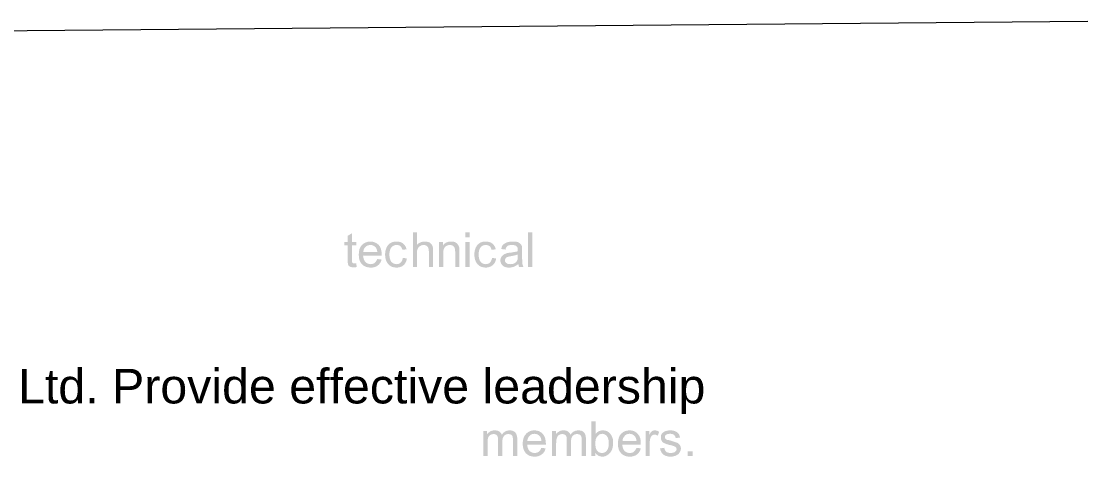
# Model space of a CAD drawing. Header units: millimetres. Extents: x 25 to 207, y 36 to 227.
# Drawn here: x 145.3 to 207, y 134.3 to 159.5 of the extents above; entities that cross this region are included whole.
import ezdxf

# ---------------------------------------------------------------- set-up
doc = ezdxf.new("R2010")
doc.units = ezdxf.units.MM
doc.header["$MEASUREMENT"] = 0
doc.layers.get('0').update_dxf_attribs({"linetype": 'CONTINUOUS'})
doc.styles.add('Arial$001', font='arial.ttf', dxfattribs={"height": 2.376})

msp = doc.modelspace()

# ---------------------------------------------------------------- hatches: boundary and pattern name
at = {"true_color": 0x000007}
h = msp.add_hatch(color=0, dxfattribs=at)
edge = h.paths.add_edge_path()
edge.add_line((164.644, 145.46), (164.677, 145.245))
edge.add_spline(control_points=[(164.677, 145.245), (164.611, 145.228), (164.545, 145.228), (164.495, 145.228), (164.495, 145.228), (164.396, 145.228), (164.33, 145.245), (164.28, 145.262), (164.28, 145.262), (164.23, 145.295), (164.197, 145.328), (164.181, 145.377), (164.181, 145.377), (164.164, 145.427), (164.148, 145.526), (164.148, 145.675)], knot_values=[0, 0, 0, 0, 0.0625, 0.0625, 0.0625, 0.0625, 0.125, 0.125, 0.125, 0.125, 0.1875, 0.1875, 0.1875, 0.1875, 1, 1, 1, 1], degree=3, periodic=0)
edge.add_line((164.148, 145.675), (164.148, 146.503))
edge.add_line((164.148, 146.503), (163.965, 146.503))
edge.add_line((163.965, 146.503), (163.965, 146.702))
edge.add_line((163.965, 146.702), (164.148, 146.702))
edge.add_line((164.148, 146.702), (164.148, 147.049))
edge.add_line((164.148, 147.049), (164.396, 147.198))
edge.add_line((164.396, 147.198), (164.396, 146.702))
edge.add_line((164.396, 146.702), (164.644, 146.702))
edge.add_line((164.644, 146.702), (164.644, 146.503))
edge.add_line((164.644, 146.503), (164.396, 146.503))
edge.add_line((164.396, 146.503), (164.396, 145.659))
edge.add_spline(control_points=[(164.396, 145.659), (164.396, 145.576), (164.396, 145.543), (164.412, 145.526), (164.412, 145.526), (164.412, 145.493), (164.429, 145.477), (164.445, 145.477), (164.445, 145.477), (164.462, 145.46), (164.495, 145.46), (164.528, 145.46), (164.528, 145.46), (164.561, 145.46), (164.594, 145.46), (164.644, 145.46)], knot_values=[0, 0, 0, 0, 0.0625, 0.0625, 0.0625, 0.0625, 0.125, 0.125, 0.125, 0.125, 0.1875, 0.1875, 0.1875, 0.1875, 1, 1, 1, 1], degree=3, periodic=0)
edge = h.paths.add_edge_path()
edge.add_line((165.869, 145.708), (166.117, 145.675))
edge.add_spline(control_points=[(166.117, 145.675), (166.068, 145.526), (166.001, 145.41), (165.885, 145.328), (165.885, 145.328), (165.786, 145.245), (165.654, 145.212), (165.472, 145.212), (165.472, 145.212), (165.273, 145.212), (165.091, 145.278), (164.975, 145.41), (164.975, 145.41), (164.843, 145.543), (164.793, 145.725), (164.793, 145.957), (164.793, 145.957), (164.793, 146.205), (164.843, 146.387), (164.975, 146.519), (164.975, 146.519), (165.108, 146.652), (165.256, 146.718), (165.472, 146.718), (165.472, 146.718), (165.654, 146.718), (165.819, 146.652), (165.935, 146.536), (165.935, 146.536), (166.068, 146.404), (166.117, 146.205), (166.117, 145.973), (166.117, 145.973), (166.117, 145.957), (166.117, 145.94), (166.117, 145.907)], knot_values=[0, 0, 0, 0, 0.027778, 0.027778, 0.027778, 0.027778, 0.055556, 0.055556, 0.055556, 0.055556, 0.083333, 0.083333, 0.083333, 0.083333, 0.111111, 0.111111, 0.111111, 0.111111, 0.138889, 0.138889, 0.138889, 0.138889, 0.166667, 0.166667, 0.166667, 0.166667, 0.194444, 0.194444, 0.194444, 0.194444, 0.222222, 0.222222, 0.222222, 0.222222, 1, 1, 1, 1], degree=3, periodic=0)
edge.add_line((166.117, 145.907), (165.041, 145.907))
edge.add_spline(control_points=[(165.041, 145.907), (165.058, 145.742), (165.091, 145.626), (165.174, 145.543), (165.174, 145.543), (165.256, 145.46), (165.356, 145.41), (165.472, 145.41), (165.472, 145.41), (165.571, 145.41), (165.654, 145.444), (165.703, 145.477), (165.703, 145.477), (165.77, 145.526), (165.819, 145.609), (165.869, 145.708)], knot_values=[0, 0, 0, 0, 0.0625, 0.0625, 0.0625, 0.0625, 0.125, 0.125, 0.125, 0.125, 0.1875, 0.1875, 0.1875, 0.1875, 1, 1, 1, 1], degree=3, periodic=0)
edge = h.paths.add_edge_path()
edge.add_line((165.058, 146.106), (165.869, 146.106))
edge.add_spline(control_points=[(165.869, 146.106), (165.852, 146.222), (165.819, 146.321), (165.77, 146.387), (165.77, 146.387), (165.687, 146.47), (165.588, 146.519), (165.472, 146.519), (165.472, 146.519), (165.356, 146.519), (165.256, 146.486), (165.174, 146.404), (165.174, 146.404), (165.108, 146.337), (165.058, 146.238), (165.058, 146.106)], knot_values=[0, 0, 0, 0, 0.0625, 0.0625, 0.0625, 0.0625, 0.125, 0.125, 0.125, 0.125, 0.1875, 0.1875, 0.1875, 0.1875, 1, 1, 1, 1], degree=3, periodic=0)
edge = h.paths.add_edge_path()
edge.add_line((167.342, 145.775), (167.574, 145.742))
edge.add_spline(control_points=[(167.574, 145.742), (167.557, 145.576), (167.491, 145.444), (167.375, 145.344), (167.375, 145.344), (167.276, 145.262), (167.143, 145.212), (166.978, 145.212), (166.978, 145.212), (166.779, 145.212), (166.614, 145.278), (166.498, 145.41), (166.498, 145.41), (166.382, 145.543), (166.316, 145.725), (166.316, 145.957), (166.316, 145.957), (166.316, 146.122), (166.349, 146.255), (166.399, 146.371), (166.399, 146.371), (166.448, 146.486), (166.531, 146.586), (166.63, 146.635), (166.63, 146.635), (166.746, 146.702), (166.862, 146.718), (166.978, 146.718), (166.978, 146.718), (167.143, 146.718), (167.259, 146.685), (167.359, 146.602), (167.359, 146.602), (167.458, 146.519), (167.524, 146.42), (167.557, 146.271)], knot_values=[0, 0, 0, 0, 0.027778, 0.027778, 0.027778, 0.027778, 0.055556, 0.055556, 0.055556, 0.055556, 0.083333, 0.083333, 0.083333, 0.083333, 0.111111, 0.111111, 0.111111, 0.111111, 0.138889, 0.138889, 0.138889, 0.138889, 0.166667, 0.166667, 0.166667, 0.166667, 0.194444, 0.194444, 0.194444, 0.194444, 0.222222, 0.222222, 0.222222, 0.222222, 1, 1, 1, 1], degree=3, periodic=0)
edge.add_line((167.557, 146.271), (167.326, 146.238))
edge.add_spline(control_points=[(167.326, 146.238), (167.292, 146.321), (167.259, 146.404), (167.193, 146.453), (167.193, 146.453), (167.143, 146.503), (167.077, 146.519), (166.994, 146.519), (166.994, 146.519), (166.862, 146.519), (166.763, 146.486), (166.68, 146.387), (166.68, 146.387), (166.614, 146.304), (166.564, 146.155), (166.564, 145.973), (166.564, 145.973), (166.564, 145.775), (166.614, 145.626), (166.68, 145.543), (166.68, 145.543), (166.763, 145.46), (166.862, 145.41), (166.978, 145.41), (166.978, 145.41), (167.077, 145.41), (167.143, 145.444), (167.21, 145.493), (167.21, 145.493), (167.276, 145.559), (167.326, 145.659), (167.342, 145.775)], knot_values=[0, 0, 0, 0, 0.03125, 0.03125, 0.03125, 0.03125, 0.0625, 0.0625, 0.0625, 0.0625, 0.09375, 0.09375, 0.09375, 0.09375, 0.125, 0.125, 0.125, 0.125, 0.15625, 0.15625, 0.15625, 0.15625, 0.1875, 0.1875, 0.1875, 0.1875, 0.21875, 0.21875, 0.21875, 0.21875, 1, 1, 1, 1], degree=3, periodic=0)
edge = h.paths.add_edge_path()
edge.add_line((167.921, 145.245), (167.921, 147.248))
edge.add_line((167.921, 147.248), (168.153, 147.248))
edge.add_line((168.153, 147.248), (168.153, 146.519))
edge.add_spline(control_points=[(168.153, 146.519), (168.269, 146.652), (168.418, 146.718), (168.6, 146.718), (168.6, 146.718), (168.699, 146.718), (168.799, 146.702), (168.881, 146.668), (168.881, 146.668), (168.948, 146.619), (169.014, 146.569), (169.047, 146.486), (169.047, 146.486), (169.08, 146.42), (169.097, 146.304), (169.097, 146.155)], knot_values=[0, 0, 0, 0, 0.0625, 0.0625, 0.0625, 0.0625, 0.125, 0.125, 0.125, 0.125, 0.1875, 0.1875, 0.1875, 0.1875, 1, 1, 1, 1], degree=3, periodic=0)
edge.add_line((169.097, 146.155), (169.097, 145.245))
edge.add_line((169.097, 145.245), (168.848, 145.245))
edge.add_line((168.848, 145.245), (168.848, 146.155))
edge.add_spline(control_points=[(168.848, 146.155), (168.848, 146.288), (168.815, 146.371), (168.766, 146.437), (168.766, 146.437), (168.716, 146.486), (168.633, 146.519), (168.55, 146.519), (168.55, 146.519), (168.468, 146.519), (168.401, 146.503), (168.335, 146.453), (168.335, 146.453), (168.269, 146.42), (168.236, 146.371), (168.203, 146.304), (168.203, 146.304), (168.17, 146.238), (168.153, 146.155), (168.153, 146.039)], knot_values=[0, 0, 0, 0, 0.05, 0.05, 0.05, 0.05, 0.1, 0.1, 0.1, 0.1, 0.15, 0.15, 0.15, 0.15, 0.2, 0.2, 0.2, 0.2, 1, 1, 1, 1], degree=3, periodic=0)
edge.add_line((168.153, 146.039), (168.153, 145.245))
edge.add_line((168.153, 145.245), (167.921, 145.245))
edge = h.paths.add_edge_path()
edge.add_line((169.444, 145.245), (169.444, 146.702))
edge.add_line((169.444, 146.702), (169.659, 146.702))
edge.add_line((169.659, 146.702), (169.659, 146.486))
edge.add_spline(control_points=[(169.659, 146.486), (169.759, 146.652), (169.924, 146.718), (170.123, 146.718), (170.123, 146.718), (170.206, 146.718), (170.288, 146.718), (170.355, 146.685), (170.355, 146.685), (170.437, 146.652), (170.487, 146.602), (170.52, 146.553), (170.52, 146.553), (170.57, 146.503), (170.586, 146.437), (170.603, 146.371), (170.603, 146.371), (170.619, 146.321), (170.619, 146.255), (170.619, 146.139)], knot_values=[0, 0, 0, 0, 0.05, 0.05, 0.05, 0.05, 0.1, 0.1, 0.1, 0.1, 0.15, 0.15, 0.15, 0.15, 0.2, 0.2, 0.2, 0.2, 1, 1, 1, 1], degree=3, periodic=0)
edge.add_line((170.619, 146.139), (170.619, 145.245))
edge.add_line((170.619, 145.245), (170.371, 145.245))
edge.add_line((170.371, 145.245), (170.371, 146.122))
edge.add_spline(control_points=[(170.371, 146.122), (170.371, 146.222), (170.355, 146.304), (170.338, 146.354), (170.338, 146.354), (170.321, 146.404), (170.288, 146.437), (170.239, 146.47), (170.239, 146.47), (170.189, 146.503), (170.139, 146.519), (170.073, 146.519), (170.073, 146.519), (169.957, 146.519), (169.875, 146.486), (169.792, 146.42), (169.792, 146.42), (169.726, 146.354), (169.676, 146.222), (169.676, 146.039)], knot_values=[0, 0, 0, 0, 0.05, 0.05, 0.05, 0.05, 0.1, 0.1, 0.1, 0.1, 0.15, 0.15, 0.15, 0.15, 0.2, 0.2, 0.2, 0.2, 1, 1, 1, 1], degree=3, periodic=0)
edge.add_line((169.676, 146.039), (169.676, 145.245))
edge.add_line((169.676, 145.245), (169.444, 145.245))
h.paths.add_polyline_path([(170.967, 146.966), (170.967, 147.248), (171.215, 147.248), (171.215, 146.966)])
h.paths.add_polyline_path([(170.967, 145.245), (170.967, 146.702), (171.215, 146.702), (171.215, 145.245)])
edge = h.paths.add_edge_path()
edge.add_line((172.506, 145.775), (172.738, 145.742))
edge.add_spline(control_points=[(172.738, 145.742), (172.722, 145.576), (172.655, 145.444), (172.539, 145.344), (172.539, 145.344), (172.424, 145.262), (172.291, 145.212), (172.142, 145.212), (172.142, 145.212), (171.944, 145.212), (171.778, 145.278), (171.662, 145.41), (171.662, 145.41), (171.546, 145.543), (171.48, 145.725), (171.48, 145.957), (171.48, 145.957), (171.48, 146.122), (171.513, 146.255), (171.563, 146.371), (171.563, 146.371), (171.613, 146.486), (171.695, 146.586), (171.795, 146.635), (171.795, 146.635), (171.894, 146.702), (172.01, 146.718), (172.142, 146.718), (172.142, 146.718), (172.291, 146.718), (172.424, 146.685), (172.523, 146.602), (172.523, 146.602), (172.622, 146.519), (172.688, 146.42), (172.722, 146.271)], knot_values=[0, 0, 0, 0, 0.027778, 0.027778, 0.027778, 0.027778, 0.055556, 0.055556, 0.055556, 0.055556, 0.083333, 0.083333, 0.083333, 0.083333, 0.111111, 0.111111, 0.111111, 0.111111, 0.138889, 0.138889, 0.138889, 0.138889, 0.166667, 0.166667, 0.166667, 0.166667, 0.194444, 0.194444, 0.194444, 0.194444, 0.222222, 0.222222, 0.222222, 0.222222, 1, 1, 1, 1], degree=3, periodic=0)
edge.add_line((172.722, 146.271), (172.473, 146.238))
edge.add_spline(control_points=[(172.473, 146.238), (172.457, 146.321), (172.424, 146.404), (172.357, 146.453), (172.357, 146.453), (172.308, 146.503), (172.225, 146.519), (172.159, 146.519), (172.159, 146.519), (172.026, 146.519), (171.927, 146.486), (171.844, 146.387), (171.844, 146.387), (171.778, 146.304), (171.728, 146.155), (171.728, 145.973), (171.728, 145.973), (171.728, 145.775), (171.778, 145.626), (171.844, 145.543), (171.844, 145.543), (171.927, 145.46), (172.01, 145.41), (172.142, 145.41), (172.142, 145.41), (172.241, 145.41), (172.308, 145.444), (172.374, 145.493), (172.374, 145.493), (172.44, 145.559), (172.49, 145.659), (172.506, 145.775)], knot_values=[0, 0, 0, 0, 0.03125, 0.03125, 0.03125, 0.03125, 0.0625, 0.0625, 0.0625, 0.0625, 0.09375, 0.09375, 0.09375, 0.09375, 0.125, 0.125, 0.125, 0.125, 0.15625, 0.15625, 0.15625, 0.15625, 0.1875, 0.1875, 0.1875, 0.1875, 0.21875, 0.21875, 0.21875, 0.21875, 1, 1, 1, 1], degree=3, periodic=0)
edge = h.paths.add_edge_path()
edge.add_spline(control_points=[(174.029, 145.427), (173.93, 145.344), (173.847, 145.295), (173.764, 145.262), (173.764, 145.262), (173.682, 145.228), (173.582, 145.212), (173.483, 145.212), (173.483, 145.212), (173.334, 145.212), (173.202, 145.245), (173.119, 145.328), (173.119, 145.328), (173.036, 145.41), (172.986, 145.51), (172.986, 145.626), (172.986, 145.626), (172.986, 145.692), (173.003, 145.758), (173.036, 145.824), (173.036, 145.824), (173.069, 145.874), (173.119, 145.924), (173.168, 145.957), (173.168, 145.957), (173.218, 145.99), (173.284, 146.023), (173.35, 146.039), (173.35, 146.039), (173.4, 146.056), (173.466, 146.073), (173.566, 146.073), (173.566, 146.073), (173.764, 146.106), (173.913, 146.139), (173.996, 146.155), (173.996, 146.155), (173.996, 146.205), (173.996, 146.222), (173.996, 146.222), (173.996, 146.222), (173.996, 146.321), (173.979, 146.404), (173.93, 146.437), (173.93, 146.437), (173.864, 146.503), (173.781, 146.519), (173.648, 146.519), (173.648, 146.519), (173.533, 146.519), (173.45, 146.503), (173.4, 146.47), (173.4, 146.47), (173.35, 146.42), (173.301, 146.354), (173.284, 146.255)], knot_values=[0, 0, 0, 0, 0.017857, 0.017857, 0.017857, 0.017857, 0.035714, 0.035714, 0.035714, 0.035714, 0.053571, 0.053571, 0.053571, 0.053571, 0.071429, 0.071429, 0.071429, 0.071429, 0.089286, 0.089286, 0.089286, 0.089286, 0.107143, 0.107143, 0.107143, 0.107143, 0.125, 0.125, 0.125, 0.125, 0.142857, 0.142857, 0.142857, 0.142857, 0.160714, 0.160714, 0.160714, 0.160714, 0.178571, 0.178571, 0.178571, 0.178571, 0.196429, 0.196429, 0.196429, 0.196429, 0.214286, 0.214286, 0.214286, 0.214286, 0.232143, 0.232143, 0.232143, 0.232143, 1, 1, 1, 1], degree=3, periodic=0)
edge.add_line((173.284, 146.255), (173.036, 146.288))
edge.add_spline(control_points=[(173.036, 146.288), (173.053, 146.387), (173.086, 146.47), (173.135, 146.536), (173.135, 146.536), (173.202, 146.586), (173.268, 146.635), (173.367, 146.668), (173.367, 146.668), (173.45, 146.702), (173.566, 146.718), (173.682, 146.718), (173.682, 146.718), (173.814, 146.718), (173.913, 146.718), (173.996, 146.685), (173.996, 146.685), (174.062, 146.652), (174.128, 146.619), (174.162, 146.569), (174.162, 146.569), (174.195, 146.536), (174.228, 146.47), (174.244, 146.404), (174.244, 146.404), (174.244, 146.371), (174.244, 146.288), (174.244, 146.172)], knot_values=[0, 0, 0, 0, 0.035714, 0.035714, 0.035714, 0.035714, 0.071429, 0.071429, 0.071429, 0.071429, 0.107143, 0.107143, 0.107143, 0.107143, 0.142857, 0.142857, 0.142857, 0.142857, 0.178571, 0.178571, 0.178571, 0.178571, 0.214286, 0.214286, 0.214286, 0.214286, 1, 1, 1, 1], degree=3, periodic=0)
edge.add_line((174.244, 146.172), (174.244, 145.857))
edge.add_spline(control_points=[(174.244, 145.857), (174.244, 145.626), (174.261, 145.477), (174.261, 145.41), (174.261, 145.41), (174.277, 145.361), (174.294, 145.295), (174.327, 145.245)], knot_values=[0, 0, 0, 0, 0.125, 0.125, 0.125, 0.125, 1, 1, 1, 1], degree=3, periodic=0)
edge.add_line((174.327, 145.245), (174.079, 145.245))
edge.add_spline(control_points=[(174.079, 145.245), (174.046, 145.295), (174.029, 145.361), (174.029, 145.427)], knot_values=[0, 0, 0, 0, 1, 1, 1, 1], degree=3, periodic=0)
edge = h.paths.add_edge_path()
edge.add_spline(control_points=[(173.996, 145.973), (173.913, 145.94), (173.781, 145.907), (173.599, 145.874), (173.599, 145.874), (173.499, 145.857), (173.433, 145.841), (173.384, 145.824), (173.384, 145.824), (173.35, 145.808), (173.317, 145.791), (173.284, 145.742), (173.284, 145.742), (173.268, 145.708), (173.251, 145.675), (173.251, 145.626), (173.251, 145.626), (173.251, 145.559), (173.284, 145.51), (173.334, 145.477), (173.334, 145.477), (173.384, 145.427), (173.45, 145.41), (173.549, 145.41), (173.549, 145.41), (173.648, 145.41), (173.731, 145.427), (173.797, 145.46), (173.797, 145.46), (173.88, 145.51), (173.93, 145.559), (173.963, 145.642), (173.963, 145.642), (173.996, 145.692), (173.996, 145.775), (173.996, 145.874)], knot_values=[0, 0, 0, 0, 0.027778, 0.027778, 0.027778, 0.027778, 0.055556, 0.055556, 0.055556, 0.055556, 0.083333, 0.083333, 0.083333, 0.083333, 0.111111, 0.111111, 0.111111, 0.111111, 0.138889, 0.138889, 0.138889, 0.138889, 0.166667, 0.166667, 0.166667, 0.166667, 0.194444, 0.194444, 0.194444, 0.194444, 0.222222, 0.222222, 0.222222, 0.222222, 1, 1, 1, 1], degree=3, periodic=0)
edge.add_line((173.996, 145.874), (173.996, 145.973))
h.paths.add_polyline_path([(174.592, 145.245), (174.592, 147.248), (174.84, 147.248), (174.84, 145.245)])
h = msp.add_hatch(color=0, dxfattribs=at)
edge = h.paths.add_edge_path()
edge.add_line((171.993, 134.304), (171.993, 135.761))
edge.add_line((171.993, 135.761), (172.208, 135.761))
edge.add_line((172.208, 135.761), (172.208, 135.562))
edge.add_spline(control_points=[(172.208, 135.562), (172.258, 135.628), (172.324, 135.678), (172.39, 135.727), (172.39, 135.727), (172.473, 135.777), (172.556, 135.794), (172.655, 135.794), (172.655, 135.794), (172.755, 135.794), (172.854, 135.777), (172.92, 135.727), (172.92, 135.727), (172.986, 135.678), (173.036, 135.628), (173.069, 135.545), (173.069, 135.545), (173.185, 135.711), (173.334, 135.794), (173.516, 135.794), (173.516, 135.794), (173.648, 135.794), (173.764, 135.761), (173.847, 135.678), (173.847, 135.678), (173.913, 135.595), (173.963, 135.479), (173.963, 135.314)], knot_values=[0, 0, 0, 0, 0.035714, 0.035714, 0.035714, 0.035714, 0.071429, 0.071429, 0.071429, 0.071429, 0.107143, 0.107143, 0.107143, 0.107143, 0.142857, 0.142857, 0.142857, 0.142857, 0.178571, 0.178571, 0.178571, 0.178571, 0.214286, 0.214286, 0.214286, 0.214286, 1, 1, 1, 1], degree=3, periodic=0)
edge.add_line((173.963, 135.314), (173.963, 134.304))
edge.add_line((173.963, 134.304), (173.715, 134.304))
edge.add_line((173.715, 134.304), (173.715, 135.231))
edge.add_spline(control_points=[(173.715, 135.231), (173.715, 135.33), (173.698, 135.396), (173.698, 135.43), (173.698, 135.43), (173.682, 135.479), (173.648, 135.512), (173.599, 135.545), (173.599, 135.545), (173.566, 135.562), (173.516, 135.579), (173.45, 135.579), (173.45, 135.579), (173.35, 135.579), (173.268, 135.545), (173.202, 135.479), (173.202, 135.479), (173.135, 135.413), (173.102, 135.297), (173.102, 135.148)], knot_values=[0, 0, 0, 0, 0.05, 0.05, 0.05, 0.05, 0.1, 0.1, 0.1, 0.1, 0.15, 0.15, 0.15, 0.15, 0.2, 0.2, 0.2, 0.2, 1, 1, 1, 1], degree=3, periodic=0)
edge.add_line((173.102, 135.148), (173.102, 134.304))
edge.add_line((173.102, 134.304), (172.854, 134.304))
edge.add_line((172.854, 134.304), (172.854, 135.247))
edge.add_spline(control_points=[(172.854, 135.247), (172.854, 135.363), (172.837, 135.446), (172.788, 135.496), (172.788, 135.496), (172.755, 135.545), (172.688, 135.579), (172.606, 135.579), (172.606, 135.579), (172.523, 135.579), (172.473, 135.562), (172.407, 135.529), (172.407, 135.529), (172.341, 135.496), (172.308, 135.43), (172.275, 135.363), (172.275, 135.363), (172.258, 135.297), (172.241, 135.198), (172.241, 135.065)], knot_values=[0, 0, 0, 0, 0.05, 0.05, 0.05, 0.05, 0.1, 0.1, 0.1, 0.1, 0.15, 0.15, 0.15, 0.15, 0.2, 0.2, 0.2, 0.2, 1, 1, 1, 1], degree=3, periodic=0)
edge.add_line((172.241, 135.065), (172.241, 134.304))
edge.add_line((172.241, 134.304), (171.993, 134.304))
edge = h.paths.add_edge_path()
edge.add_line((175.353, 134.784), (175.602, 134.751))
edge.add_spline(control_points=[(175.602, 134.751), (175.568, 134.602), (175.502, 134.486), (175.386, 134.403), (175.386, 134.403), (175.271, 134.321), (175.138, 134.271), (174.973, 134.271), (174.973, 134.271), (174.757, 134.271), (174.592, 134.337), (174.459, 134.47), (174.459, 134.47), (174.344, 134.602), (174.277, 134.784), (174.277, 135.016), (174.277, 135.016), (174.277, 135.264), (174.344, 135.463), (174.476, 135.595), (174.476, 135.595), (174.592, 135.727), (174.757, 135.794), (174.956, 135.794), (174.956, 135.794), (175.155, 135.794), (175.304, 135.727), (175.436, 135.595), (175.436, 135.595), (175.552, 135.463), (175.618, 135.281), (175.618, 135.032), (175.618, 135.032), (175.618, 135.032), (175.618, 134.999), (175.618, 134.966)], knot_values=[0, 0, 0, 0, 0.027778, 0.027778, 0.027778, 0.027778, 0.055556, 0.055556, 0.055556, 0.055556, 0.083333, 0.083333, 0.083333, 0.083333, 0.111111, 0.111111, 0.111111, 0.111111, 0.138889, 0.138889, 0.138889, 0.138889, 0.166667, 0.166667, 0.166667, 0.166667, 0.194444, 0.194444, 0.194444, 0.194444, 0.222222, 0.222222, 0.222222, 0.222222, 1, 1, 1, 1], degree=3, periodic=0)
edge.add_line((175.618, 134.966), (174.542, 134.966))
edge.add_spline(control_points=[(174.542, 134.966), (174.542, 134.817), (174.592, 134.685), (174.675, 134.602), (174.675, 134.602), (174.757, 134.519), (174.857, 134.486), (174.973, 134.486), (174.973, 134.486), (175.055, 134.486), (175.138, 134.503), (175.204, 134.552), (175.204, 134.552), (175.271, 134.602), (175.32, 134.668), (175.353, 134.784)], knot_values=[0, 0, 0, 0, 0.0625, 0.0625, 0.0625, 0.0625, 0.125, 0.125, 0.125, 0.125, 0.1875, 0.1875, 0.1875, 0.1875, 1, 1, 1, 1], degree=3, periodic=0)
edge = h.paths.add_edge_path()
edge.add_line((174.542, 135.181), (175.353, 135.181))
edge.add_spline(control_points=[(175.353, 135.181), (175.353, 135.297), (175.32, 135.396), (175.271, 135.446), (175.271, 135.446), (175.188, 135.545), (175.088, 135.595), (174.956, 135.595), (174.956, 135.595), (174.84, 135.595), (174.757, 135.562), (174.675, 135.479), (174.675, 135.479), (174.592, 135.396), (174.559, 135.297), (174.542, 135.181)], knot_values=[0, 0, 0, 0, 0.0625, 0.0625, 0.0625, 0.0625, 0.125, 0.125, 0.125, 0.125, 0.1875, 0.1875, 0.1875, 0.1875, 1, 1, 1, 1], degree=3, periodic=0)
edge = h.paths.add_edge_path()
edge.add_line((175.966, 134.304), (175.966, 135.761))
edge.add_line((175.966, 135.761), (176.197, 135.761))
edge.add_line((176.197, 135.761), (176.197, 135.562))
edge.add_spline(control_points=[(176.197, 135.562), (176.231, 135.628), (176.297, 135.678), (176.38, 135.727), (176.38, 135.727), (176.446, 135.777), (176.528, 135.794), (176.628, 135.794), (176.628, 135.794), (176.744, 135.794), (176.826, 135.777), (176.893, 135.727), (176.893, 135.727), (176.959, 135.678), (177.009, 135.628), (177.042, 135.545), (177.042, 135.545), (177.157, 135.711), (177.306, 135.794), (177.489, 135.794), (177.489, 135.794), (177.637, 135.794), (177.737, 135.761), (177.82, 135.678), (177.82, 135.678), (177.902, 135.595), (177.935, 135.479), (177.935, 135.314)], knot_values=[0, 0, 0, 0, 0.035714, 0.035714, 0.035714, 0.035714, 0.071429, 0.071429, 0.071429, 0.071429, 0.107143, 0.107143, 0.107143, 0.107143, 0.142857, 0.142857, 0.142857, 0.142857, 0.178571, 0.178571, 0.178571, 0.178571, 0.214286, 0.214286, 0.214286, 0.214286, 1, 1, 1, 1], degree=3, periodic=0)
edge.add_line((177.935, 135.314), (177.935, 134.304))
edge.add_line((177.935, 134.304), (177.687, 134.304))
edge.add_line((177.687, 134.304), (177.687, 135.231))
edge.add_spline(control_points=[(177.687, 135.231), (177.687, 135.33), (177.687, 135.396), (177.671, 135.43), (177.671, 135.43), (177.654, 135.479), (177.621, 135.512), (177.588, 135.545), (177.588, 135.545), (177.538, 135.562), (177.489, 135.579), (177.439, 135.579), (177.439, 135.579), (177.323, 135.579), (177.24, 135.545), (177.174, 135.479), (177.174, 135.479), (177.108, 135.413), (177.075, 135.297), (177.075, 135.148)], knot_values=[0, 0, 0, 0, 0.05, 0.05, 0.05, 0.05, 0.1, 0.1, 0.1, 0.1, 0.15, 0.15, 0.15, 0.15, 0.2, 0.2, 0.2, 0.2, 1, 1, 1, 1], degree=3, periodic=0)
edge.add_line((177.075, 135.148), (177.075, 134.304))
edge.add_line((177.075, 134.304), (176.826, 134.304))
edge.add_line((176.826, 134.304), (176.826, 135.247))
edge.add_spline(control_points=[(176.826, 135.247), (176.826, 135.363), (176.81, 135.446), (176.777, 135.496), (176.777, 135.496), (176.727, 135.545), (176.661, 135.579), (176.578, 135.579), (176.578, 135.579), (176.512, 135.579), (176.446, 135.562), (176.38, 135.529), (176.38, 135.529), (176.33, 135.496), (176.28, 135.43), (176.264, 135.363), (176.264, 135.363), (176.231, 135.297), (176.214, 135.198), (176.214, 135.065)], knot_values=[0, 0, 0, 0, 0.05, 0.05, 0.05, 0.05, 0.1, 0.1, 0.1, 0.1, 0.15, 0.15, 0.15, 0.15, 0.2, 0.2, 0.2, 0.2, 1, 1, 1, 1], degree=3, periodic=0)
edge.add_line((176.214, 135.065), (176.214, 134.304))
edge.add_line((176.214, 134.304), (175.966, 134.304))
edge = h.paths.add_edge_path()
edge.add_line((178.482, 134.304), (178.25, 134.304))
edge.add_line((178.25, 134.304), (178.25, 136.307))
edge.add_line((178.25, 136.307), (178.498, 136.307))
edge.add_line((178.498, 136.307), (178.498, 135.595))
edge.add_spline(control_points=[(178.498, 135.595), (178.614, 135.727), (178.746, 135.794), (178.895, 135.794), (178.895, 135.794), (178.995, 135.794), (179.078, 135.777), (179.16, 135.744), (179.16, 135.744), (179.226, 135.711), (179.293, 135.661), (179.342, 135.595), (179.342, 135.595), (179.409, 135.529), (179.442, 135.446), (179.475, 135.347), (179.475, 135.347), (179.508, 135.264), (179.508, 135.165), (179.508, 135.065), (179.508, 135.065), (179.508, 134.817), (179.458, 134.618), (179.326, 134.486), (179.326, 134.486), (179.21, 134.354), (179.061, 134.271), (178.895, 134.271), (178.895, 134.271), (178.713, 134.271), (178.581, 134.354), (178.482, 134.486)], knot_values=[0, 0, 0, 0, 0.03125, 0.03125, 0.03125, 0.03125, 0.0625, 0.0625, 0.0625, 0.0625, 0.09375, 0.09375, 0.09375, 0.09375, 0.125, 0.125, 0.125, 0.125, 0.15625, 0.15625, 0.15625, 0.15625, 0.1875, 0.1875, 0.1875, 0.1875, 0.21875, 0.21875, 0.21875, 0.21875, 1, 1, 1, 1], degree=3, periodic=0)
edge.add_line((178.482, 134.486), (178.482, 134.304))
edge = h.paths.add_edge_path()
edge.add_spline(control_points=[(178.482, 135.049), (178.482, 134.867), (178.498, 134.751), (178.548, 134.668), (178.548, 134.668), (178.631, 134.536), (178.73, 134.486), (178.862, 134.486), (178.862, 134.486), (178.978, 134.486), (179.061, 134.519), (179.144, 134.618), (179.144, 134.618), (179.226, 134.718), (179.26, 134.85), (179.26, 135.032), (179.26, 135.032), (179.26, 135.231), (179.226, 135.363), (179.144, 135.463), (179.144, 135.463), (179.078, 135.545), (178.978, 135.595), (178.879, 135.595), (178.879, 135.595), (178.763, 135.595), (178.68, 135.545), (178.598, 135.446), (178.598, 135.446), (178.515, 135.363), (178.482, 135.231), (178.482, 135.049)], knot_values=[0, 0, 0, 0, 0.03125, 0.03125, 0.03125, 0.03125, 0.0625, 0.0625, 0.0625, 0.0625, 0.09375, 0.09375, 0.09375, 0.09375, 0.125, 0.125, 0.125, 0.125, 0.15625, 0.15625, 0.15625, 0.15625, 0.1875, 0.1875, 0.1875, 0.1875, 0.21875, 0.21875, 0.21875, 0.21875, 1, 1, 1, 1], degree=3, periodic=0)
edge = h.paths.add_edge_path()
edge.add_line((180.865, 134.784), (181.113, 134.751))
edge.add_spline(control_points=[(181.113, 134.751), (181.08, 134.602), (180.998, 134.486), (180.898, 134.403), (180.898, 134.403), (180.782, 134.321), (180.65, 134.271), (180.468, 134.271), (180.468, 134.271), (180.269, 134.271), (180.087, 134.337), (179.971, 134.47), (179.971, 134.47), (179.839, 134.602), (179.789, 134.784), (179.789, 135.016), (179.789, 135.016), (179.789, 135.264), (179.839, 135.463), (179.971, 135.595), (179.971, 135.595), (180.104, 135.727), (180.269, 135.794), (180.468, 135.794), (180.468, 135.794), (180.65, 135.794), (180.815, 135.727), (180.931, 135.595), (180.931, 135.595), (181.064, 135.463), (181.113, 135.281), (181.113, 135.032), (181.113, 135.032), (181.113, 135.032), (181.113, 134.999), (181.113, 134.966)], knot_values=[0, 0, 0, 0, 0.027778, 0.027778, 0.027778, 0.027778, 0.055556, 0.055556, 0.055556, 0.055556, 0.083333, 0.083333, 0.083333, 0.083333, 0.111111, 0.111111, 0.111111, 0.111111, 0.138889, 0.138889, 0.138889, 0.138889, 0.166667, 0.166667, 0.166667, 0.166667, 0.194444, 0.194444, 0.194444, 0.194444, 0.222222, 0.222222, 0.222222, 0.222222, 1, 1, 1, 1], degree=3, periodic=0)
edge.add_line((181.113, 134.966), (180.038, 134.966))
edge.add_spline(control_points=[(180.038, 134.966), (180.054, 134.817), (180.087, 134.685), (180.17, 134.602), (180.17, 134.602), (180.253, 134.519), (180.352, 134.486), (180.484, 134.486), (180.484, 134.486), (180.567, 134.486), (180.65, 134.503), (180.7, 134.552), (180.7, 134.552), (180.766, 134.602), (180.815, 134.668), (180.865, 134.784)], knot_values=[0, 0, 0, 0, 0.0625, 0.0625, 0.0625, 0.0625, 0.125, 0.125, 0.125, 0.125, 0.1875, 0.1875, 0.1875, 0.1875, 1, 1, 1, 1], degree=3, periodic=0)
edge = h.paths.add_edge_path()
edge.add_line((180.054, 135.181), (180.865, 135.181))
edge.add_spline(control_points=[(180.865, 135.181), (180.849, 135.297), (180.815, 135.396), (180.766, 135.446), (180.766, 135.446), (180.683, 135.545), (180.584, 135.595), (180.468, 135.595), (180.468, 135.595), (180.352, 135.595), (180.253, 135.562), (180.187, 135.479), (180.187, 135.479), (180.104, 135.396), (180.054, 135.297), (180.054, 135.181)], knot_values=[0, 0, 0, 0, 0.0625, 0.0625, 0.0625, 0.0625, 0.125, 0.125, 0.125, 0.125, 0.1875, 0.1875, 0.1875, 0.1875, 1, 1, 1, 1], degree=3, periodic=0)
edge = h.paths.add_edge_path()
edge.add_line((181.395, 134.304), (181.395, 135.761))
edge.add_line((181.395, 135.761), (181.61, 135.761))
edge.add_line((181.61, 135.761), (181.61, 135.545))
edge.add_spline(control_points=[(181.61, 135.545), (181.66, 135.645), (181.709, 135.711), (181.759, 135.744), (181.759, 135.744), (181.809, 135.777), (181.858, 135.794), (181.924, 135.794), (181.924, 135.794), (182.007, 135.794), (182.09, 135.761), (182.173, 135.711)], knot_values=[0, 0, 0, 0, 0.083333, 0.083333, 0.083333, 0.083333, 0.166667, 0.166667, 0.166667, 0.166667, 1, 1, 1, 1], degree=3, periodic=0)
edge.add_line((182.173, 135.711), (182.09, 135.479))
edge.add_spline(control_points=[(182.09, 135.479), (182.024, 135.529), (181.974, 135.545), (181.908, 135.545), (181.908, 135.545), (181.858, 135.545), (181.809, 135.529), (181.759, 135.496), (181.759, 135.496), (181.726, 135.463), (181.693, 135.413), (181.676, 135.363), (181.676, 135.363), (181.643, 135.264), (181.627, 135.181), (181.627, 135.065)], knot_values=[0, 0, 0, 0, 0.0625, 0.0625, 0.0625, 0.0625, 0.125, 0.125, 0.125, 0.125, 0.1875, 0.1875, 0.1875, 0.1875, 1, 1, 1, 1], degree=3, periodic=0)
edge.add_line((181.627, 135.065), (181.627, 134.304))
edge.add_line((181.627, 134.304), (181.395, 134.304))
edge = h.paths.add_edge_path()
edge.add_line((182.222, 134.751), (182.471, 134.784))
edge.add_spline(control_points=[(182.471, 134.784), (182.487, 134.685), (182.52, 134.602), (182.587, 134.552), (182.587, 134.552), (182.636, 134.503), (182.736, 134.486), (182.835, 134.486), (182.835, 134.486), (182.951, 134.486), (183.033, 134.503), (183.1, 134.552), (183.1, 134.552), (183.149, 134.602), (183.182, 134.652), (183.182, 134.718), (183.182, 134.718), (183.182, 134.767), (183.149, 134.817), (183.1, 134.85), (183.1, 134.85), (183.067, 134.867), (182.984, 134.9), (182.851, 134.933), (182.851, 134.933), (182.669, 134.966), (182.553, 135.016), (182.471, 135.049), (182.471, 135.049), (182.405, 135.082), (182.355, 135.115), (182.322, 135.181), (182.322, 135.181), (182.289, 135.247), (182.272, 135.297), (182.272, 135.38), (182.272, 135.38), (182.272, 135.446), (182.272, 135.496), (182.305, 135.562), (182.305, 135.562), (182.338, 135.612), (182.371, 135.661), (182.438, 135.694), (182.438, 135.694), (182.471, 135.727), (182.52, 135.744), (182.587, 135.761), (182.587, 135.761), (182.653, 135.777), (182.719, 135.794), (182.802, 135.794), (182.802, 135.794), (182.918, 135.794), (183.017, 135.777), (183.1, 135.744), (183.1, 135.744), (183.182, 135.711), (183.249, 135.661), (183.282, 135.612), (183.282, 135.612), (183.331, 135.562), (183.365, 135.479), (183.381, 135.38)], knot_values=[0, 0, 0, 0, 0.015625, 0.015625, 0.015625, 0.015625, 0.03125, 0.03125, 0.03125, 0.03125, 0.046875, 0.046875, 0.046875, 0.046875, 0.0625, 0.0625, 0.0625, 0.0625, 0.078125, 0.078125, 0.078125, 0.078125, 0.09375, 0.09375, 0.09375, 0.09375, 0.109375, 0.109375, 0.109375, 0.109375, 0.125, 0.125, 0.125, 0.125, 0.140625, 0.140625, 0.140625, 0.140625, 0.15625, 0.15625, 0.15625, 0.15625, 0.171875, 0.171875, 0.171875, 0.171875, 0.1875, 0.1875, 0.1875, 0.1875, 0.203125, 0.203125, 0.203125, 0.203125, 0.21875, 0.21875, 0.21875, 0.21875, 0.234375, 0.234375, 0.234375, 0.234375, 1, 1, 1, 1], degree=3, periodic=0)
edge.add_line((183.381, 135.38), (183.133, 135.347))
edge.add_spline(control_points=[(183.133, 135.347), (183.116, 135.43), (183.083, 135.479), (183.033, 135.529), (183.033, 135.529), (182.984, 135.579), (182.918, 135.595), (182.818, 135.595), (182.818, 135.595), (182.702, 135.595), (182.62, 135.579), (182.57, 135.529), (182.57, 135.529), (182.52, 135.496), (182.504, 135.463), (182.504, 135.396), (182.504, 135.396), (182.504, 135.38), (182.504, 135.347), (182.537, 135.314), (182.537, 135.314), (182.553, 135.297), (182.587, 135.264), (182.62, 135.247), (182.62, 135.247), (182.653, 135.247), (182.719, 135.231), (182.851, 135.198), (182.851, 135.198), (183.017, 135.148), (183.133, 135.099), (183.199, 135.082), (183.199, 135.082), (183.282, 135.049), (183.331, 134.999), (183.365, 134.95), (183.365, 134.95), (183.414, 134.883), (183.431, 134.817), (183.431, 134.734), (183.431, 134.734), (183.431, 134.652), (183.398, 134.585), (183.348, 134.503), (183.348, 134.503), (183.315, 134.436), (183.232, 134.37), (183.149, 134.337), (183.149, 134.337), (183.067, 134.304), (182.951, 134.271), (182.851, 134.271), (182.851, 134.271), (182.653, 134.271), (182.504, 134.321), (182.405, 134.403), (182.405, 134.403), (182.322, 134.47), (182.256, 134.585), (182.222, 134.751)], knot_values=[0, 0, 0, 0, 0.016667, 0.016667, 0.016667, 0.016667, 0.033333, 0.033333, 0.033333, 0.033333, 0.05, 0.05, 0.05, 0.05, 0.066667, 0.066667, 0.066667, 0.066667, 0.083333, 0.083333, 0.083333, 0.083333, 0.1, 0.1, 0.1, 0.1, 0.116667, 0.116667, 0.116667, 0.116667, 0.133333, 0.133333, 0.133333, 0.133333, 0.15, 0.15, 0.15, 0.15, 0.166667, 0.166667, 0.166667, 0.166667, 0.183333, 0.183333, 0.183333, 0.183333, 0.2, 0.2, 0.2, 0.2, 0.216667, 0.216667, 0.216667, 0.216667, 0.233333, 0.233333, 0.233333, 0.233333, 1, 1, 1, 1], degree=3, periodic=0)
h.paths.add_polyline_path([(183.828, 134.304), (183.828, 134.585), (184.109, 134.585), (184.109, 134.304)])

# ---------------------------------------------------------------- linework, layer by layer
at = {"color": 0, "linetype": 'Continuous', "lineweight": 15, "true_color": 0xbdd7ee}
msp.add_lwpolyline([(25.027, 157.874), (206.968, 159.463), (206.968, 159.463)], dxfattribs=at)

# ---------------------------------------------------------------- texts
at = {"color": 0, "true_color": 0x000007, "style": 'Arial$001'}
msp.add_text('Manage a team of 3 (three) developers working for Momtex Expo Ltd. Provide effective leadership ', height=2.00089, dxfattribs=at).set_placement((63.676, 137.351))

doc.saveas('drawing.dxf')
